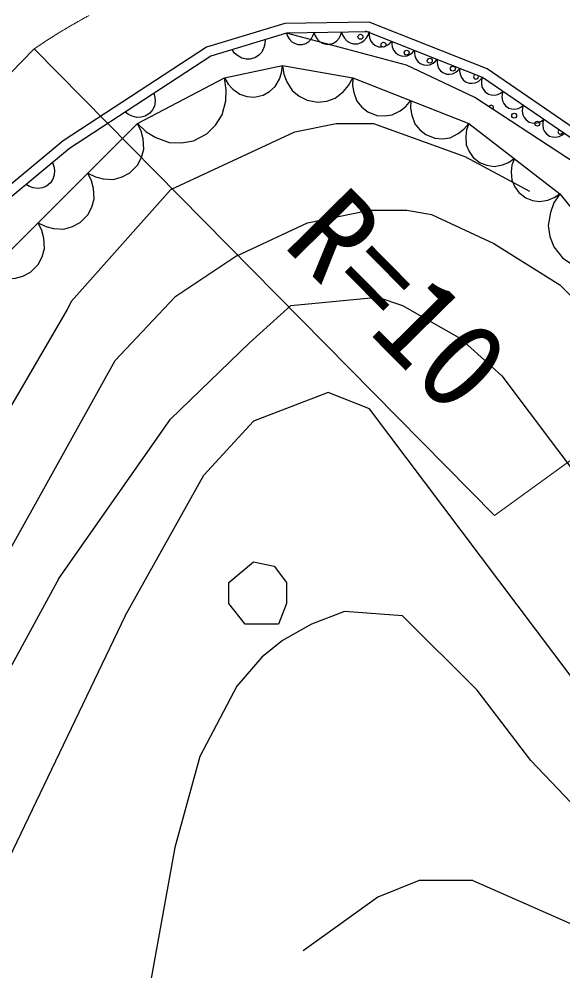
# Model space of a CAD drawing. Units: millimetres, scale not verified. Extents: x 40000 to 680000, y 20000 to 380000.
# Drawn here: x 461904 to 473027, y 278756 to 298237 of the extents above; entities that cross this region are included whole.
import ezdxf
from ezdxf.enums import TextEntityAlignment as Align

# ---------------------------------------------------------------- set-up
doc = ezdxf.new("R2010")
doc.units = ezdxf.units.MM
doc.header["$LTSCALE"] = 1000
doc.linetypes.add('CHAIN', pattern=[18.5, 12, -1.5, 3.5, -1.5])
for name, color, linetype, lineweight in [('M-BGD', 7, 'Continuous', 25), ('M-BMK', 2, 'CHAIN', 13), ('M-STR-HTXT', 7, 'Continuous', 13)]:
    doc.layers.add(name, color=color, linetype=linetype, lineweight=lineweight)
doc.styles.add('ＭＳ ゴシック', font='')
doc.styles.get('ＭＳ ゴシック').set_extended_font_data('MS Gothic')

# ---------------------------------------------------------------- blocks, each defined once
blk = doc.blocks.new('BUHIN32')
at = {"layer": 'M-BGD'}
blk.add_lwpolyline([(-100, -711), (71, -681), (222, -615), (398, -498), (505, -354), (582, -194), (613, 26), (583, 201), (520, 370), (383, 530), (255, 632), (100, 711)], dxfattribs=at)
blk = doc.blocks.new('BUHIN36')
at = {"layer": 'M-BGD'}
blk.add_lwpolyline([(-613, -171), (-528, -299), (-421, -398), (-264, -500), (-108, -536), (49, -542), (239, -489), (370, -403), (484, -291), (566, -123), (604, 16), (613, 171)], dxfattribs=at)
blk = doc.blocks.new('BUHIN37')
at = {"layer": 'M-BGD'}
blk.add_lwpolyline([(-588, 7), (-546, -129), (-477, -244), (-364, -375), (-235, -447), (-97, -493), (85, -495), (224, -453), (354, -384), (471, -256), (540, -142), (588, -7)], dxfattribs=at)
blk = doc.blocks.new('BUHIN38')
at = {"layer": 'M-BGD'}
blk.add_lwpolyline([(-889, 230), (-876, 9), (-814, -193), (-691, -433), (-523, -591), (-331, -711), (-56, -783), (171, -770), (394, -714), (618, -564), (765, -417), (889, -230)], dxfattribs=at)

msp = doc.modelspace()

# ---------------------------------------------------------------- linework, layer by layer
at = {"layer": 'M-BGD'}
for p, q in [((467342, 298149), (465740, 297659)), ((469063, 298172), (467342, 298149)), ((471476, 297220), (469063, 298172)), ((467373, 297950), (465826, 297476)), ((469066, 297972), (467373, 297950)), ((469825, 297290), (467373, 297950)), ((467373, 297950), (467395, 297885)), ((467395, 297885), (467429, 297831)), ((467884, 297836), (467915, 297892)), ((467915, 297892), (467937, 297957)), ((467937, 297957), (467959, 297893)), ((467959, 297893), (467994, 297838)), ((468448, 297844), (468480, 297899)), ((468480, 297899), (468501, 297964)), ((468501, 297964), (468523, 297900)), ((468523, 297900), (468558, 297845)), ((471381, 297042), (468990, 297986)), ((469012, 297851), (469044, 297907)), ((469044, 297907), (469066, 297972)), ((469066, 297972), (469062, 297912)), ((469062, 297912), (469072, 297855)), ((466931, 297730), (466911, 297653)), ((466934, 297816), (466931, 297730)), ((467429, 297831), (467485, 297769)), ((467485, 297769), (467548, 297736)), ((467548, 297736), (467614, 297716)), ((467614, 297716), (467702, 297717)), ((467702, 297717), (467768, 297739)), ((467768, 297739), (467829, 297774)), ((467829, 297774), (467884, 297836)), ((467994, 297838), (468050, 297777)), ((468050, 297777), (468112, 297743)), ((468112, 297743), (468179, 297723)), ((468179, 297723), (468266, 297724)), ((468266, 297724), (468332, 297746)), ((468332, 297746), (468394, 297781)), ((468394, 297781), (468448, 297844)), ((468558, 297845), (468614, 297784)), ((468614, 297784), (468676, 297751)), ((468676, 297751), (468743, 297730)), ((468743, 297730), (468830, 297732)), ((468830, 297732), (468897, 297754)), ((468897, 297754), (468958, 297788)), ((468958, 297788), (469012, 297851)), ((469072, 297855), (469096, 297786)), ((469096, 297786), (469136, 297738)), ((469136, 297738), (469183, 297699)), ((469183, 297699), (469255, 297670)), ((469255, 297670), (469317, 297665)), ((469317, 297665), (469379, 297673)), ((469379, 297673), (469444, 297706)), ((469444, 297706), (469489, 297740)), ((469489, 297740), (469529, 297786)), ((469529, 297786), (469525, 297726)), ((469525, 297726), (469535, 297669)), ((465740, 297659), (462805, 295742)), ((465826, 297476), (462915, 295574)), ((466313, 297541), (466265, 297611)), ((466373, 297488), (466313, 297541)), ((466461, 297435), (466373, 297488)), ((466808, 297497), (466737, 297449)), ((466870, 297560), (466808, 297497)), ((466911, 297653), (466870, 297560)), ((469535, 297669), (469559, 297600)), ((469559, 297600), (469599, 297552)), ((469599, 297552), (469647, 297513)), ((469647, 297513), (469718, 297484)), ((469718, 297484), (469780, 297480)), ((469780, 297480), (469842, 297487)), ((469842, 297487), (469907, 297520)), ((469907, 297520), (469952, 297554)), ((469952, 297554), (469992, 297600)), ((469992, 297600), (469988, 297540)), ((469988, 297540), (469998, 297483)), ((469998, 297483), (470022, 297414)), ((466106, 297032), (467292, 297286)), ((466547, 297417), (466461, 297435)), ((466633, 297418), (466547, 297417)), ((466737, 297449), (466633, 297418)), ((467292, 297286), (468731, 297032)), ((467292, 297286), (468731, 297032)), ((471223, 296631), (469825, 297290)), ((470022, 297414), (470062, 297366)), ((470062, 297366), (470110, 297327)), ((470110, 297327), (470181, 297298)), ((470181, 297298), (470243, 297294)), ((470243, 297294), (470305, 297301)), ((470305, 297301), (470370, 297334)), ((470370, 297334), (470415, 297368)), ((470415, 297368), (470455, 297414)), ((470455, 297414), (470451, 297354)), ((470451, 297354), (470461, 297298)), ((470461, 297298), (470485, 297229)), ((470485, 297229), (470525, 297180)), ((470525, 297180), (470573, 297141)), ((470573, 297141), (470644, 297112)), ((470644, 297112), (470706, 297108)), ((470706, 297108), (470768, 297115)), ((470768, 297115), (470834, 297148)), ((470834, 297148), (470878, 297182)), ((470878, 297182), (470918, 297228)), ((470918, 297228), (470914, 297168)), ((470914, 297168), (470924, 297112)), ((470924, 297112), (470949, 297043)), ((476098, 294046), (471476, 297220)), ((464328, 296101), (466106, 297032)), ((468731, 297032), (471102, 296101)), ((470949, 297043), (470988, 296994)), ((470988, 296994), (471036, 296955)), ((471036, 296955), (471108, 296926)), ((471108, 296926), (471169, 296922)), ((471169, 296922), (471231, 296929)), ((471231, 296929), (471297, 296962)), ((471297, 296962), (471341, 296997)), ((471341, 296997), (471381, 297042)), ((471364, 296984), (471361, 296926)), ((471361, 296926), (471370, 296852)), ((471381, 297042), (471364, 296984)), ((475974, 293889), (471381, 297042)), ((464663, 296717), (464684, 296634)), ((471370, 296852), (471399, 296795)), ((471399, 296795), (471437, 296746)), ((471437, 296746), (471502, 296702)), ((471502, 296702), (471562, 296683)), ((471697, 296695), (471749, 296719)), ((471749, 296719), (471799, 296756)), ((471781, 296697), (471779, 296639)), ((471799, 296756), (471781, 296697)), ((464686, 296554), (464673, 296453)), ((464684, 296634), (464686, 296554)), ((475673, 293712), (471223, 296631)), ((471562, 296683), (471625, 296677)), ((471625, 296677), (471697, 296695)), ((471779, 296639), (471788, 296565)), ((471788, 296565), (471816, 296509)), ((471816, 296509), (471855, 296459)), ((464143, 296281), (464077, 296334)), ((464576, 296310), (464485, 296251)), ((464631, 296376), (464576, 296310)), ((464673, 296453), (464631, 296376)), ((471855, 296459), (471919, 296415)), ((471919, 296415), (471979, 296397)), ((471979, 296397), (472042, 296390)), ((472042, 296390), (472115, 296408)), ((472115, 296408), (472167, 296433)), ((472167, 296433), (472216, 296469)), ((472199, 296410), (472196, 296352)), ((472196, 296352), (472205, 296279)), ((472216, 296469), (472199, 296410)), ((464216, 296247), (464143, 296281)), ((464315, 296219), (464216, 296247)), ((464403, 296226), (464315, 296219)), ((464485, 296251), (464403, 296226)), ((472205, 296279), (472234, 296222)), ((472234, 296222), (472272, 296173)), ((472272, 296173), (472337, 296128)), ((472337, 296128), (472397, 296110)), ((472460, 296104), (472532, 296122)), ((472532, 296122), (472584, 296146)), ((472584, 296146), (472634, 296182)), ((472616, 296124), (472614, 296066)), ((472634, 296182), (472616, 296124)), ((461280, 293053), (464328, 296101)), ((464328, 296101), (464074, 295847)), ((465006, 294746), (467546, 295931)), ((467546, 295931), (468392, 296101)), ((468392, 296101), (469154, 296101)), ((469154, 296101), (471017, 295423)), ((471102, 296101), (472964, 294661)), ((472397, 296110), (472460, 296104)), ((472614, 296066), (472623, 295992)), ((472623, 295992), (472651, 295935)), ((472651, 295935), (472690, 295886)), ((462805, 295742), (461582, 294724)), ((472690, 295886), (472754, 295842)), ((472754, 295842), (472814, 295824)), ((472814, 295824), (472877, 295817)), ((472877, 295817), (472950, 295835)), ((472950, 295835), (473002, 295859)), ((473002, 295859), (473051, 295896)), ((462933, 295588), (461719, 294578)), ((471017, 295423), (472342, 294712)), ((462586, 295300), (462616, 295220)), ((462616, 295220), (462627, 295141)), ((462627, 295141), (462625, 295039)), ((462593, 294958), (462546, 294886)), ((462625, 295039), (462593, 294958)), ((462120, 294807), (462048, 294852)), ((462196, 294781), (462120, 294807)), ((462297, 294766), (462196, 294781)), ((462383, 294783), (462297, 294766)), ((462462, 294817), (462383, 294783)), ((462546, 294886), (462462, 294817)), ((465006, 294746), (462974, 292460)), ((472964, 294661), (475250, 291783)), ((467800, 294069), (469070, 294323)), ((469070, 294323), (469832, 294323)), ((469832, 294323), (470340, 294238)), ((470340, 294238), (471610, 293645)), ((466360, 293391), (467800, 294069)), ((471610, 293645), (472964, 292799)), ((466360, 293391), (465090, 292545)), ((472964, 292799), (473811, 291952)), ((462974, 292460), (462889, 292291)), ((465090, 292545), (463868, 291250)), ((467461, 292375), (469239, 292545)), ((469239, 292545), (469747, 292375)), ((462889, 292291), (459333, 286195)), ((467461, 292375), (466614, 291613)), ((469747, 292375), (470932, 291698)), ((470932, 291698), (471779, 290936)), ((465001, 290048), (466614, 291613)), ((461534, 287041), (463868, 291250)), ((471779, 290936), (474573, 287211)), ((468223, 290597), (466699, 290005)), ((469070, 290259), (468223, 290597)), ((473218, 284755), (469070, 290259)), ((462720, 286787), (465001, 290048)), ((465683, 288904), (466699, 290005)), ((464074, 286025), (465683, 288904)), ((466191, 286703), (466699, 287126)), ((466699, 287126), (467122, 287041)), ((467122, 287041), (467376, 286703)), ((462720, 286787), (455692, 273918)), ((466191, 286279), (466191, 286703)), ((467376, 286703), (467376, 286279)), ((466530, 285856), (466191, 286279)), ((467376, 286279), (467207, 285856)), ((464074, 286025), (460095, 277728)), ((468562, 286110), (467884, 285856)), ((469747, 286025), (468562, 286110)), ((471271, 284501), (469747, 286025)), ((467207, 285856), (466530, 285856)), ((467884, 285856), (467292, 285517)), ((467292, 285517), (466868, 285179)), ((466868, 285179), (466360, 284586)), ((466360, 284586), (465598, 283147)), ((472372, 283062), (471271, 284501)), ((465598, 283147), (465090, 281284)), ((472372, 283062), (477028, 278151)), ((465090, 281284), (464582, 278490)), ((470086, 280607), (469239, 280268)), ((471186, 280607), (470086, 280607)), ((471186, 280607), (473303, 279675)), ((469239, 280268), (467715, 279167))]:
    msp.add_line(p, q, dxfattribs=at)
for points in [[(466106, 297032), (466179, 296905), (466275, 296804), (466419, 296699), (466564, 296655), (466713, 296641), (466897, 296680), (467027, 296754), (467142, 296854), (467230, 297009), (467273, 297139), (467292, 297286)], [(467292, 297286), (467316, 297111), (467378, 296955), (467490, 296772), (467633, 296658), (467793, 296574), (468016, 296534), (468195, 296559), (468368, 296617), (468536, 296751), (468644, 296876), (468731, 297032)], [(464328, 296101), (464501, 295931), (464699, 295813), (464975, 295709), (465226, 295704), (465470, 295747), (465745, 295891), (465919, 296067), (466059, 296277), (466130, 296563), (466142, 296790), (466106, 297032)]]:
    msp.add_lwpolyline(points, dxfattribs=at)
for centre in [(468885, 297874), (469358, 297711), (469831, 297548), (470303, 297384), (470776, 297221), (472030, 296259), (472503, 296095)]:
    msp.add_circle(centre, 50, dxfattribs=at)
for centre, start, end in [((471248, 297058), 113.384, 22.8787), ((471558, 296422), 316.7576, 156.722), ((472975, 295932), 130.6107, 340.4378)]:
    msp.add_arc(centre, 50, start, end, dxfattribs=at)
at = {"layer": 'M-BMK'}
msp.add_line((446040, 281115), (462212, 297625), dxfattribs=at)
msp.add_arc((469012, 287737), 12000, 29.9268, 124.5194, dxfattribs=at)
at = {"layer": 'M-STR-HTXT'}
for p, q in [((462212, 297625), (471626, 288079)), ((471626, 288079), (479412, 293724))]:
    msp.add_line(p, q, dxfattribs=at)

# ---------------------------------------------------------------- block references
at = {"rotation": 322.98665}
for name, p in [('BUHIN36', (469323, 296799)), ('BUHIN36', (470509, 296333)), ('BUHIN32', (463820, 295593)), ('BUHIN37', (471567, 295741)), ('BUHIN37', (472498, 295021)), ('BUHIN32', (462804, 294577)), ('BUHIN38', (473535, 293941)), ('BUHIN32', (461788, 293561))]:
    msp.add_blockref(name, p, dxfattribs=at)

# ---------------------------------------------------------------- texts
at = {"layer": 'M-STR-HTXT', "style": 'ＭＳ ゴシック'}
msp.add_text('R=10', height=1833, rotation=314.6, dxfattribs=at).set_placement((466874, 293235), align=Align.BOTTOM_LEFT)

doc.saveas('drawing.dxf')
